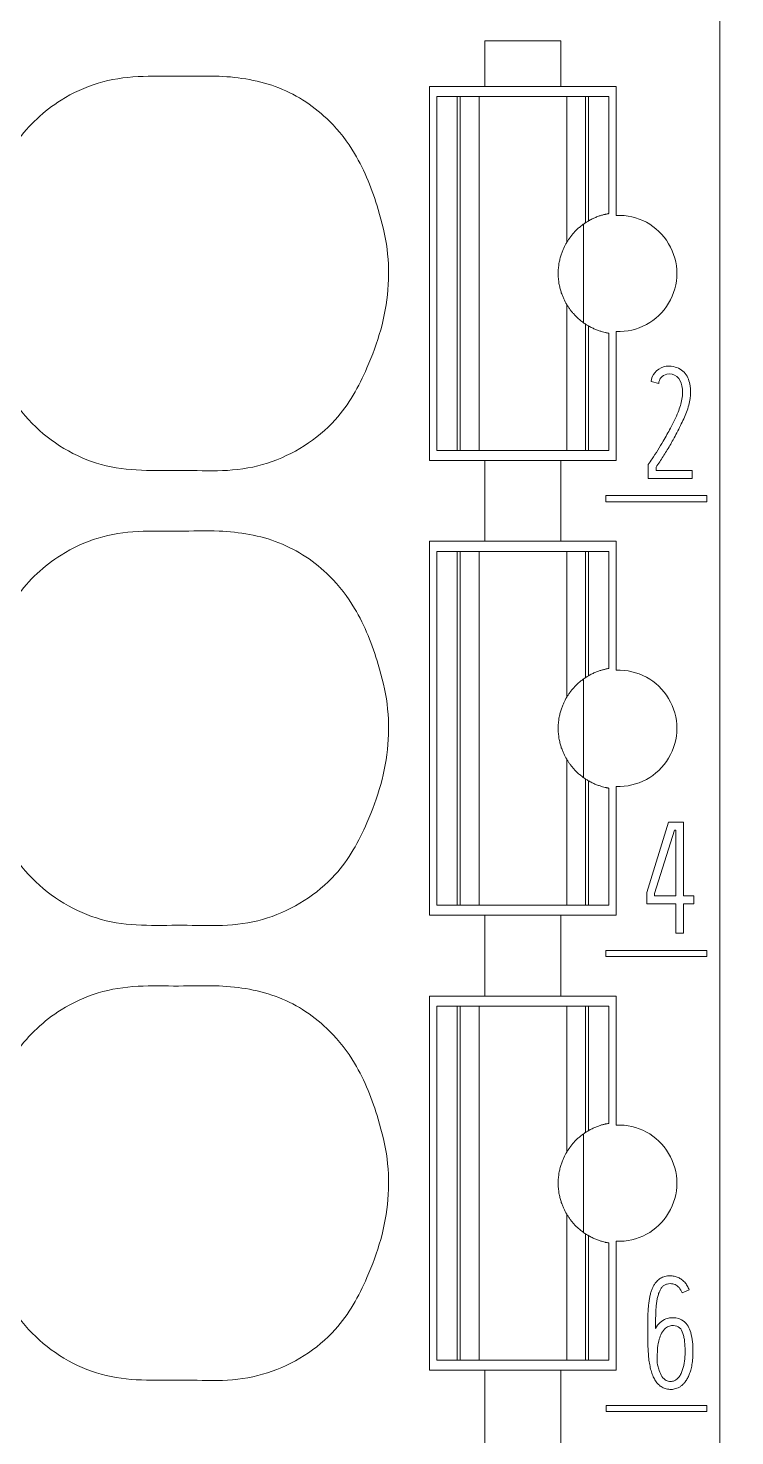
# Model space of a CAD drawing. Header units: millimetres. Extents: x 42356 to 50646, y 31507 to 39566.
# Drawn here: x 47706.18 to 47713.18, y 38403.65 to 38417.58 of the extents above; entities that cross this region are included whole.
import ezdxf

# ---------------------------------------------------------------- set-up
doc = ezdxf.new("R2010")
doc.units = ezdxf.units.MM
doc.set_wipeout_variables(frame=1)
doc.layers.add('000-PI-Oprema', color=30, linetype='Continuous', lineweight=5)
doc.layers.add('004-PI-DIN Šina', color=3, linetype='Continuous')

# ---------------------------------------------------------------- blocks, each defined once
blk = doc.blocks.new('*U116')
at = {"layer": '004-PI-DIN Šina'}
blk.add_lwpolyline([(650, -17.5), (650, 17.5), (0, 17.5), (0, -17.5)], close=True, dxfattribs=at)
blk = doc.blocks.new('PLC_CARD')
at = {"layer": '000-PI-Oprema'}
for p, q in [((0, -16.376), (0, -58.724)), ((15, -16.376), (15, -58.724)), ((12.675, -17.624), (12.675, -17.174)), ((12.675, -17.174), (13.425, -17.174)), ((13.425, -17.174), (13.425, -17.624)), ((12.125, -21.324), (12.125, -17.624)), ((12.125, -17.624), (12.675, -17.624)), ((12.675, -17.624), (13.425, -17.624)), ((13.425, -17.624), (13.975, -17.624)), ((13.975, -17.624), (13.975, -18.899)), ((12.2, -17.724), (12.4, -17.724)), ((12.2, -17.724), (12.2, -21.224)), ((12.4, -17.724), (12.428, -17.724)), ((12.4, -17.724), (12.4, -21.224)), ((12.428, -17.724), (12.616, -17.724)), ((12.428, -17.724), (12.428, -21.224)), ((12.616, -17.724), (12.616, -21.224)), ((13.484, -17.724), (13.672, -17.724)), ((13.484, -17.724), (13.484, -19.167)), ((13.672, -17.724), (13.7, -17.724)), ((13.672, -17.724), (13.672, -18.971)), ((13.9, -17.724), (13.7, -17.724)), ((13.7, -17.724), (13.7, -18.954)), ((13.9, -17.724), (13.9, -18.882)), ((13.9, -18.882), (13.9, -17.724)), ((13.901, -18.882), (13.901, -17.724)), ((13.651, -18.986), (13.651, -19.962)), ((13.484, -19.78), (13.484, -21.224)), ((13.672, -19.976), (13.672, -21.224)), ((13.7, -19.993), (13.7, -21.224)), ((13.975, -20.048), (13.975, -21.324)), ((13.9, -20.065), (13.9, -21.224)), ((13.9, -21.224), (13.9, -20.065)), ((13.901, -21.224), (13.901, -20.065)), ((14.395, -20.562), (14.319, -20.544)), ((15.1, -20.504), (15, -20.504)), ((15.1, -20.768), (15, -20.768)), ((12.2, -21.224), (12.4, -21.224)), ((12.4, -21.224), (12.428, -21.224)), ((12.428, -21.224), (12.616, -21.224)), ((13.484, -21.224), (13.672, -21.224)), ((13.672, -21.224), (13.7, -21.224)), ((13.9, -21.224), (13.7, -21.224)), ((12.675, -21.324), (12.125, -21.324)), ((12.675, -22.124), (12.675, -21.324)), ((13.425, -21.324), (12.675, -21.324)), ((13.975, -21.324), (13.425, -21.324)), ((13.425, -21.324), (13.425, -22.124)), ((14.291, -21.502), (14.291, -21.365)), ((14.369, -21.389), (14.369, -21.424)), ((14.369, -21.424), (14.728, -21.424)), ((14.728, -21.424), (14.728, -21.502)), ((14.728, -21.502), (14.291, -21.502)), ((14.871, -21.671), (13.872, -21.671)), ((13.872, -21.671), (13.872, -21.732)), ((14.871, -21.732), (14.871, -21.671)), ((13.872, -21.732), (14.871, -21.732)), ((12.125, -25.824), (12.125, -22.124)), ((12.125, -22.124), (12.675, -22.124)), ((12.675, -22.124), (13.425, -22.124)), ((13.425, -22.124), (13.975, -22.124)), ((13.975, -22.124), (13.975, -23.399)), ((12.2, -22.224), (12.4, -22.224)), ((12.2, -22.224), (12.2, -25.724)), ((12.4, -22.224), (12.428, -22.224)), ((12.4, -22.224), (12.4, -25.724)), ((12.428, -22.224), (12.616, -22.224)), ((12.428, -22.224), (12.428, -25.724)), ((12.616, -22.224), (12.616, -25.724)), ((13.484, -22.224), (13.672, -22.224)), ((13.484, -22.224), (13.484, -23.667)), ((13.672, -22.224), (13.7, -22.224)), ((13.672, -22.224), (13.672, -23.471)), ((13.9, -22.224), (13.7, -22.224)), ((13.7, -22.224), (13.7, -23.454)), ((13.9, -23.382), (13.9, -22.224)), ((13.9, -22.224), (13.9, -23.382)), ((13.901, -23.382), (13.901, -22.224)), ((13.651, -23.486), (13.651, -24.462)), ((15, -23.456), (15.1, -23.456)), ((15.1, -24.048), (15, -24.048)), ((15.1, -24.848), (15.1, -24.048)), ((13.484, -24.28), (13.484, -25.724)), ((13.672, -24.476), (13.672, -25.724)), ((13.7, -24.493), (13.7, -25.724)), ((13.9, -25.724), (13.9, -24.565)), ((13.9, -24.565), (13.9, -25.724)), ((13.901, -25.724), (13.901, -24.565)), ((13.975, -24.548), (13.975, -25.824)), ((14.492, -24.902), (14.278, -25.598)), ((14.642, -24.902), (14.492, -24.902)), ((14.642, -25.632), (14.642, -24.902)), ((15.1, -24.848), (15, -24.848)), ((15.1, -26.168), (15.1, -24.848)), ((14.355, -25.609), (14.55, -24.98)), ((14.55, -24.98), (14.564, -24.98)), ((14.564, -24.98), (14.564, -25.632)), ((14.278, -25.598), (14.278, -25.71)), ((14.355, -25.632), (14.355, -25.609)), ((12.2, -25.724), (12.4, -25.724)), ((12.4, -25.724), (12.428, -25.724)), ((12.428, -25.724), (12.616, -25.724)), ((13.484, -25.724), (13.672, -25.724)), ((13.672, -25.724), (13.7, -25.724)), ((13.9, -25.724), (13.7, -25.724)), ((14.278, -25.71), (14.564, -25.71)), ((14.564, -25.632), (14.355, -25.632)), ((14.564, -25.71), (14.564, -26.002)), ((14.742, -25.632), (14.642, -25.632)), ((14.642, -26.002), (14.642, -25.71)), ((14.642, -25.71), (14.742, -25.71)), ((14.742, -25.71), (14.742, -25.632)), ((12.675, -25.824), (12.125, -25.824)), ((12.675, -26.624), (12.675, -25.824)), ((13.425, -25.824), (12.675, -25.824)), ((13.975, -25.824), (13.425, -25.824)), ((13.425, -25.824), (13.425, -26.624)), ((14.564, -26.002), (14.642, -26.002)), ((13.873, -26.172), (13.873, -26.233)), ((14.871, -26.172), (13.873, -26.172)), ((14.871, -26.233), (14.871, -26.172)), ((15.1, -26.168), (15, -26.168)), ((15.1, -27.408), (15.1, -26.168)), ((13.873, -26.233), (14.871, -26.233)), ((12.125, -30.324), (12.125, -26.624)), ((12.125, -26.624), (12.675, -26.624)), ((12.2, -26.724), (12.4, -26.724)), ((12.2, -26.724), (12.2, -30.224)), ((12.4, -26.724), (12.428, -26.724)), ((12.4, -26.724), (12.4, -30.224)), ((12.428, -26.724), (12.616, -26.724)), ((12.428, -26.724), (12.428, -30.224)), ((12.616, -26.724), (12.616, -30.224)), ((12.675, -26.624), (13.425, -26.624)), ((13.425, -26.624), (13.975, -26.624)), ((13.484, -26.724), (13.672, -26.724)), ((13.484, -26.724), (13.484, -28.167)), ((13.672, -26.724), (13.672, -27.971)), ((13.672, -26.724), (13.7, -26.724)), ((13.9, -26.724), (13.7, -26.724)), ((13.7, -26.724), (13.7, -27.954)), ((13.9, -27.882), (13.9, -26.724)), ((13.9, -26.724), (13.9, -27.882)), ((13.901, -27.882), (13.901, -26.724)), ((13.975, -26.624), (13.975, -27.899)), ((15.127, -27.012), (15.1, -27.012)), ((15.1, -27.408), (15, -27.408)), ((13.651, -27.986), (13.651, -28.962)), ((15.1, -28.048), (15, -28.048)), ((15.1, -28.088), (15, -28.088)), ((15.1, -28.088), (15.1, -28.048)), ((15.1, -30.888), (15.1, -28.088)), ((15.127, -28.155), (15.1, -28.155)), ((15.127, -28.516), (15.1, -28.516)), ((15.127, -28.516), (15.127, -28.599)), ((15.127, -28.599), (15.1, -28.599)), ((13.484, -28.78), (13.484, -30.224)), ((13.672, -28.976), (13.672, -30.224)), ((13.7, -28.993), (13.7, -30.224)), ((13.9, -30.224), (13.9, -29.065)), ((13.9, -29.065), (13.9, -30.224)), ((13.901, -30.224), (13.901, -29.065)), ((13.975, -29.048), (13.975, -30.324)), ((15.127, -29.506), (15.1, -29.506)), ((14.626, -29.558), (14.697, -29.529)), ((15.127, -29.564), (15.1, -29.564)), ((15.127, -29.581), (15.1, -29.581)), ((15.127, -29.564), (15.127, -29.581)), ((15.127, -29.747), (15.1, -29.747)), ((15.127, -29.747), (15.127, -30.274)), ((12.675, -30.324), (12.125, -30.324)), ((12.2, -30.224), (12.4, -30.224)), ((12.4, -30.224), (12.428, -30.224)), ((12.428, -30.224), (12.616, -30.224)), ((12.675, -31.124), (12.675, -30.324)), ((13.425, -30.324), (12.675, -30.324)), ((13.975, -30.324), (13.425, -30.324)), ((13.425, -30.324), (13.425, -31.124)), ((13.484, -30.224), (13.672, -30.224)), ((13.672, -30.224), (13.7, -30.224)), ((13.9, -30.224), (13.7, -30.224)), ((15.127, -30.274), (15.1, -30.274)), ((15.127, -30.274), (15.127, -30.413)), ((15.127, -30.413), (15.1, -30.413)), ((15.127, -30.413), (15.127, -30.935)), ((13.874, -30.672), (13.874, -30.733)), ((14.872, -30.672), (13.874, -30.672)), ((13.874, -30.733), (14.872, -30.733)), ((14.872, -30.733), (14.872, -30.672)), ((15.1, -30.888), (15, -30.888)), ((15.027, -30.888), (15.027, -30.935)), ((15.127, -30.935), (15.027, -30.935))]:
    blk.add_line(p, q, dxfattribs=at)
for centre, radius, start, end in [((14, -19.474), 0.575, 267.5081, 92.4919), ((14, -19.474), 0.6, 120, 123.1356), ((14, -19.474), 0.6, 236.8644, 240), ((14, -23.974), 0.6, 120, 123.1356), ((14, -23.974), 0.575, 267.5081, 92.4919), ((14, -23.974), 0.6, 236.8644, 240), ((14, -28.474), 0.6, 120, 123.1356), ((14, -28.474), 0.575, 267.5081, 92.4919), ((14, -28.474), 0.6, 236.8644, 240)]:
    blk.add_arc(centre, radius, start, end, dxfattribs=at)
for points, knots in [([(7.976, -20.679), (8.045, -20.794), (8.215, -21.005), (8.542, -21.245), (8.92, -21.397), (9.324, -21.43), (9.725, -21.417), (10.127, -21.437), (10.527, -21.368), (10.893, -21.193), (11.262, -20.891), (11.491, -20.473), (11.654, -20.034), (11.727, -19.636), (11.721, -19.231), (11.608, -18.774), (11.439, -18.334), (11.107, -17.902), (10.65, -17.598), (10.109, -17.509), (9.642, -17.529), (9.24, -17.514), (8.839, -17.573), (8.5, -17.731), (8.233, -17.936), (8.011, -18.189), (7.852, -18.486), (7.76, -18.812), (7.744, -19.147), (7.754, -19.515), (7.744, -19.85), (7.77, -20.185), (7.848, -20.444), (7.941, -20.622), (7.976, -20.679)], [0, 0, 0, 0, 0.03125, 0.0625, 0.09375, 0.125, 0.15625, 0.1875, 0.21875, 0.25, 0.28125, 0.328125, 0.359375, 0.390625, 0.421875, 0.453125, 0.5, 0.53125, 0.578125, 0.625, 0.65625, 0.6875, 0.71875, 0.75, 0.773438, 0.796875, 0.828125, 0.851562, 0.875, 0.90625, 0.9375, 0.953125, 0.984375, 1, 1, 1, 1]), ([(12.616, -17.724), (12.625, -17.724), (12.644, -17.724), (12.672, -17.724), (12.701, -17.724), (12.721, -17.724), (12.758, -17.724), (12.829, -17.724), (12.904, -17.724), (12.997, -17.724), (13.096, -17.724), (13.194, -17.724), (13.273, -17.724), (13.342, -17.724), (13.38, -17.724), (13.4, -17.724), (13.439, -17.724), (13.466, -17.724), (13.484, -17.724)], [0, 0, 0, 0, 0.06207, 0.11975, 0.187035, 0.2395, 0.284229, 0.328958, 0.391725, 0.453791, 0.535986, 0.613149, 0.671042, 0.715771, 0.7605, 0.819646, 0.88025, 1, 1, 1, 1]), ([(13.9, -18.882), (13.9, -18.882), (13.899, -18.882), (13.893, -18.883), (13.889, -18.884), (13.881, -18.886), (13.878, -18.886), (13.871, -18.888), (13.864, -18.889), (13.856, -18.891), (13.847, -18.893), (13.842, -18.895), (13.828, -18.899), (13.817, -18.902), (13.795, -18.909), (13.784, -18.914), (13.76, -18.924), (13.748, -18.929), (13.724, -18.941), (13.712, -18.947), (13.7, -18.954)], [0, 0, 0, 0, 0.125, 0.125, 0.25, 0.25, 0.3125, 0.3125, 0.375, 0.4375, 0.4375, 0.5, 0.5, 0.625, 0.625, 0.75, 0.75, 0.875, 0.875, 1, 1, 1, 1]), ([(13.672, -18.971), (13.661, -18.978), (13.65, -18.986), (13.63, -19.001), (13.62, -19.01), (13.6, -19.026), (13.591, -19.034), (13.574, -19.051), (13.565, -19.06), (13.541, -19.086), (13.527, -19.104), (13.509, -19.129), (13.503, -19.138), (13.495, -19.149), (13.493, -19.153), (13.488, -19.16), (13.486, -19.164), (13.484, -19.167)], [0, 0, 0, 0, 0.125, 0.125, 0.25, 0.25, 0.375, 0.375, 0.5, 0.5, 0.75, 0.75, 0.875, 0.875, 0.9375, 0.9375, 1, 1, 1, 1]), ([(13.484, -19.167), (13.474, -19.184), (13.464, -19.203), (13.45, -19.233), (13.446, -19.243), (13.437, -19.266), (13.433, -19.278), (13.425, -19.303), (13.421, -19.317), (13.416, -19.338), (13.414, -19.345), (13.411, -19.359), (13.409, -19.367), (13.406, -19.39), (13.404, -19.406), (13.401, -19.431), (13.401, -19.439), (13.4, -19.456), (13.4, -19.473), (13.4, -19.491), (13.401, -19.508), (13.401, -19.516), (13.404, -19.541), (13.406, -19.557), (13.409, -19.58), (13.411, -19.588), (13.414, -19.602), (13.416, -19.609), (13.421, -19.63), (13.424, -19.644), (13.432, -19.669), (13.437, -19.681), (13.446, -19.703), (13.45, -19.714), (13.464, -19.745), (13.474, -19.763), (13.484, -19.78)], [0, 0, 0, 0, 0.125, 0.125, 0.1875, 0.1875, 0.25, 0.25, 0.3125, 0.3125, 0.34375, 0.34375, 0.375, 0.375, 0.4375, 0.4375, 0.46875, 0.46875, 0.5, 0.53125, 0.53125, 0.5625, 0.5625, 0.625, 0.625, 0.65625, 0.65625, 0.6875, 0.6875, 0.75, 0.75, 0.8125, 0.8125, 0.875, 0.875, 1, 1, 1, 1]), ([(13.484, -19.78), (13.486, -19.783), (13.488, -19.787), (13.493, -19.794), (13.495, -19.798), (13.503, -19.81), (13.509, -19.818), (13.521, -19.835), (13.528, -19.844), (13.542, -19.861), (13.557, -19.878), (13.573, -19.896), (13.591, -19.913), (13.6, -19.921), (13.62, -19.938), (13.63, -19.946), (13.645, -19.957), (13.65, -19.961), (13.661, -19.969), (13.667, -19.972), (13.672, -19.976)], [0, 0, 0, 0, 0.0625, 0.0625, 0.125, 0.125, 0.25, 0.25, 0.375, 0.375, 0.5, 0.625, 0.625, 0.75, 0.75, 0.875, 0.875, 0.9375, 0.9375, 1, 1, 1, 1]), ([(13.7, -19.993), (13.712, -20), (13.724, -20.006), (13.742, -20.015), (13.748, -20.018), (13.76, -20.024), (13.766, -20.026), (13.784, -20.033), (13.795, -20.038), (13.812, -20.043), (13.817, -20.045), (13.828, -20.048), (13.833, -20.05), (13.847, -20.054), (13.856, -20.056), (13.868, -20.059), (13.871, -20.06), (13.878, -20.061), (13.881, -20.062), (13.889, -20.063), (13.893, -20.064), (13.899, -20.065), (13.9, -20.065), (13.9, -20.065)], [0, 0, 0, 0, 0.125, 0.125, 0.1875, 0.1875, 0.25, 0.25, 0.375, 0.375, 0.4375, 0.4375, 0.5, 0.5, 0.625, 0.625, 0.6875, 0.6875, 0.75, 0.75, 0.875, 0.875, 1, 1, 1, 1]), ([(14.291, -21.365), (14.304, -21.346), (14.336, -21.299), (14.387, -21.222), (14.448, -21.12), (14.518, -20.996), (14.586, -20.86), (14.631, -20.719), (14.636, -20.595), (14.588, -20.482), (14.484, -20.457), (14.412, -20.501), (14.397, -20.54), (14.395, -20.562)], [0, 0, 0, 0, 0.05807, 0.142634, 0.23079, 0.353245, 0.49959, 0.610982, 0.719336, 0.80771, 0.892977, 0.951087, 1, 1, 1, 1]), ([(14.319, -20.544), (14.324, -20.509), (14.349, -20.448), (14.44, -20.389), (14.556, -20.387), (14.671, -20.453), (14.713, -20.583), (14.71, -20.715), (14.675, -20.849), (14.61, -20.983), (14.543, -21.112), (14.474, -21.231), (14.417, -21.321), (14.381, -21.372), (14.369, -21.389)], [0, 0, 0, 0, 0.065877, 0.137994, 0.206813, 0.299001, 0.388258, 0.474278, 0.570456, 0.672063, 0.780243, 0.870811, 0.955957, 1, 1, 1, 1]), ([(15.1, -20.768), (15.1, -20.887), (15.1, -21.165), (15.1, -21.56), (15.1, -21.937), (15.1, -22.226), (15.1, -22.397), (15.1, -22.344), (15.1, -21.949), (15.1, -21.467), (15.1, -20.898), (15.1, -20.56), (15.1, -20.504), (15.1, -20.504)], [0, 0, 0, 0, 0.084853, 0.194043, 0.264481, 0.338003, 0.380852, 0.417934, 0.497429, 0.657125, 0.779194, 0.912825, 1, 1, 1, 1]), ([(15.1, -23.456), (15.1, -23.456), (15.1, -23.391), (15.1, -22.996), (15.1, -22.311), (15.1, -21.549), (15.1, -21.015), (15.1, -20.768)], [0, 0, 0, 0, 0.115769, 0.313891, 0.502507, 0.7699, 1, 1, 1, 1]), ([(12.616, -21.224), (12.625, -21.224), (12.644, -21.224), (12.672, -21.224), (12.701, -21.224), (12.721, -21.224), (12.758, -21.224), (12.829, -21.224), (12.904, -21.224), (12.997, -21.224), (13.096, -21.224), (13.194, -21.224), (13.273, -21.224), (13.342, -21.224), (13.38, -21.224), (13.4, -21.224), (13.439, -21.224), (13.466, -21.224), (13.484, -21.224)], [0, 0, 0, 0, 0.06207, 0.11975, 0.187035, 0.2395, 0.284229, 0.328958, 0.391725, 0.453791, 0.535986, 0.613149, 0.671042, 0.715771, 0.7605, 0.819646, 0.88025, 1, 1, 1, 1]), ([(7.976, -25.179), (8.045, -25.294), (8.215, -25.505), (8.542, -25.745), (8.92, -25.897), (9.324, -25.93), (9.725, -25.917), (10.127, -25.937), (10.527, -25.868), (10.893, -25.693), (11.262, -25.391), (11.491, -24.973), (11.654, -24.534), (11.727, -24.136), (11.721, -23.731), (11.608, -23.274), (11.439, -22.834), (11.107, -22.402), (10.65, -22.098), (10.109, -22.009), (9.642, -22.029), (9.24, -22.014), (8.839, -22.073), (8.5, -22.231), (8.233, -22.436), (8.011, -22.689), (7.852, -22.986), (7.76, -23.312), (7.744, -23.647), (7.754, -24.015), (7.744, -24.35), (7.77, -24.685), (7.848, -24.944), (7.941, -25.122), (7.976, -25.179)], [0, 0, 0, 0, 0.03125, 0.0625, 0.09375, 0.125, 0.15625, 0.1875, 0.21875, 0.25, 0.28125, 0.328125, 0.359375, 0.390625, 0.421875, 0.453125, 0.5, 0.53125, 0.578125, 0.625, 0.65625, 0.6875, 0.71875, 0.75, 0.773438, 0.796875, 0.828125, 0.851562, 0.875, 0.90625, 0.9375, 0.953125, 0.984375, 1, 1, 1, 1]), ([(12.616, -22.224), (12.625, -22.224), (12.644, -22.224), (12.672, -22.224), (12.701, -22.224), (12.721, -22.224), (12.758, -22.224), (12.829, -22.224), (12.904, -22.224), (12.997, -22.224), (13.096, -22.224), (13.194, -22.224), (13.273, -22.224), (13.342, -22.224), (13.38, -22.224), (13.4, -22.224), (13.439, -22.224), (13.466, -22.224), (13.484, -22.224)], [0, 0, 0, 0, 0.06207, 0.11975, 0.187035, 0.2395, 0.284229, 0.328958, 0.391725, 0.453791, 0.535986, 0.613149, 0.671042, 0.715771, 0.7605, 0.819646, 0.88025, 1, 1, 1, 1]), ([(13.9, -23.382), (13.9, -23.382), (13.899, -23.382), (13.893, -23.383), (13.889, -23.384), (13.881, -23.386), (13.878, -23.386), (13.871, -23.388), (13.864, -23.389), (13.856, -23.391), (13.847, -23.393), (13.842, -23.395), (13.828, -23.399), (13.817, -23.402), (13.795, -23.409), (13.784, -23.414), (13.76, -23.424), (13.748, -23.429), (13.724, -23.441), (13.712, -23.447), (13.7, -23.454)], [0, 0, 0, 0, 0.125, 0.125, 0.25, 0.25, 0.3125, 0.3125, 0.375, 0.4375, 0.4375, 0.5, 0.5, 0.625, 0.625, 0.75, 0.75, 0.875, 0.875, 1, 1, 1, 1]), ([(13.672, -23.471), (13.661, -23.478), (13.65, -23.486), (13.63, -23.501), (13.62, -23.51), (13.6, -23.526), (13.591, -23.534), (13.574, -23.551), (13.565, -23.56), (13.541, -23.586), (13.527, -23.604), (13.509, -23.629), (13.503, -23.638), (13.495, -23.649), (13.493, -23.653), (13.488, -23.66), (13.486, -23.664), (13.484, -23.667)], [0, 0, 0, 0, 0.125, 0.125, 0.25, 0.25, 0.375, 0.375, 0.5, 0.5, 0.75, 0.75, 0.875, 0.875, 0.9375, 0.9375, 1, 1, 1, 1]), ([(13.484, -23.667), (13.474, -23.684), (13.464, -23.703), (13.45, -23.733), (13.446, -23.743), (13.437, -23.766), (13.433, -23.778), (13.425, -23.803), (13.421, -23.817), (13.416, -23.838), (13.414, -23.845), (13.411, -23.859), (13.409, -23.867), (13.406, -23.89), (13.404, -23.906), (13.401, -23.931), (13.401, -23.939), (13.4, -23.956), (13.4, -23.973), (13.4, -23.991), (13.401, -24.008), (13.401, -24.016), (13.404, -24.041), (13.406, -24.057), (13.409, -24.08), (13.411, -24.088), (13.414, -24.102), (13.416, -24.109), (13.421, -24.13), (13.424, -24.144), (13.432, -24.169), (13.437, -24.181), (13.446, -24.203), (13.45, -24.214), (13.464, -24.245), (13.474, -24.263), (13.484, -24.28)], [0, 0, 0, 0, 0.125, 0.125, 0.1875, 0.1875, 0.25, 0.25, 0.3125, 0.3125, 0.34375, 0.34375, 0.375, 0.375, 0.4375, 0.4375, 0.46875, 0.46875, 0.5, 0.53125, 0.53125, 0.5625, 0.5625, 0.625, 0.625, 0.65625, 0.65625, 0.6875, 0.6875, 0.75, 0.75, 0.8125, 0.8125, 0.875, 0.875, 1, 1, 1, 1]), ([(13.484, -24.28), (13.486, -24.283), (13.488, -24.287), (13.493, -24.294), (13.495, -24.298), (13.503, -24.31), (13.509, -24.318), (13.521, -24.335), (13.528, -24.344), (13.542, -24.361), (13.557, -24.378), (13.573, -24.396), (13.591, -24.413), (13.6, -24.421), (13.62, -24.438), (13.63, -24.446), (13.645, -24.457), (13.65, -24.461), (13.661, -24.469), (13.667, -24.472), (13.672, -24.476)], [0, 0, 0, 0, 0.0625, 0.0625, 0.125, 0.125, 0.25, 0.25, 0.375, 0.375, 0.5, 0.625, 0.625, 0.75, 0.75, 0.875, 0.875, 0.9375, 0.9375, 1, 1, 1, 1]), ([(13.7, -24.493), (13.712, -24.5), (13.724, -24.506), (13.742, -24.515), (13.748, -24.518), (13.76, -24.524), (13.766, -24.526), (13.784, -24.533), (13.795, -24.538), (13.812, -24.543), (13.817, -24.545), (13.828, -24.548), (13.833, -24.55), (13.847, -24.554), (13.856, -24.556), (13.868, -24.559), (13.871, -24.56), (13.878, -24.561), (13.881, -24.562), (13.889, -24.563), (13.893, -24.564), (13.899, -24.565), (13.9, -24.565), (13.9, -24.565)], [0, 0, 0, 0, 0.125, 0.125, 0.1875, 0.1875, 0.25, 0.25, 0.375, 0.375, 0.4375, 0.4375, 0.5, 0.5, 0.625, 0.625, 0.6875, 0.6875, 0.75, 0.75, 0.875, 0.875, 1, 1, 1, 1]), ([(12.616, -25.724), (12.625, -25.724), (12.644, -25.724), (12.672, -25.724), (12.701, -25.724), (12.721, -25.724), (12.758, -25.724), (12.829, -25.724), (12.904, -25.724), (12.997, -25.724), (13.096, -25.724), (13.194, -25.724), (13.273, -25.724), (13.342, -25.724), (13.38, -25.724), (13.4, -25.724), (13.439, -25.724), (13.466, -25.724), (13.484, -25.724)], [0, 0, 0, 0, 0.06207, 0.11975, 0.187035, 0.2395, 0.284229, 0.328958, 0.391725, 0.453791, 0.535986, 0.613149, 0.671042, 0.715771, 0.7605, 0.819646, 0.88025, 1, 1, 1, 1]), ([(7.976, -29.679), (8.045, -29.794), (8.215, -30.005), (8.542, -30.245), (8.92, -30.397), (9.324, -30.43), (9.725, -30.417), (10.127, -30.437), (10.527, -30.368), (10.893, -30.193), (11.262, -29.891), (11.491, -29.473), (11.654, -29.034), (11.727, -28.636), (11.721, -28.231), (11.608, -27.774), (11.439, -27.334), (11.107, -26.902), (10.65, -26.598), (10.109, -26.509), (9.642, -26.529), (9.24, -26.514), (8.839, -26.573), (8.5, -26.731), (8.233, -26.936), (8.011, -27.189), (7.852, -27.486), (7.76, -27.812), (7.744, -28.147), (7.754, -28.515), (7.744, -28.85), (7.77, -29.185), (7.848, -29.444), (7.941, -29.622), (7.976, -29.679)], [0, 0, 0, 0, 0.03125, 0.0625, 0.09375, 0.125, 0.15625, 0.1875, 0.21875, 0.25, 0.28125, 0.328125, 0.359375, 0.390625, 0.421875, 0.453125, 0.5, 0.53125, 0.578125, 0.625, 0.65625, 0.6875, 0.71875, 0.75, 0.773438, 0.796875, 0.828125, 0.851562, 0.875, 0.90625, 0.9375, 0.953125, 0.984375, 1, 1, 1, 1]), ([(12.616, -26.724), (12.625, -26.724), (12.644, -26.724), (12.672, -26.724), (12.701, -26.724), (12.721, -26.724), (12.758, -26.724), (12.829, -26.724), (12.904, -26.724), (12.997, -26.724), (13.096, -26.724), (13.194, -26.724), (13.273, -26.724), (13.342, -26.724), (13.38, -26.724), (13.4, -26.724), (13.439, -26.724), (13.466, -26.724), (13.484, -26.724)], [0, 0, 0, 0, 0.06207, 0.11975, 0.187035, 0.2395, 0.284229, 0.328958, 0.391725, 0.453791, 0.535986, 0.613149, 0.671042, 0.715771, 0.7605, 0.819646, 0.88025, 1, 1, 1, 1]), ([(15.127, -27.012), (15.127, -27.012), (15.127, -27.018), (15.127, -27.052), (15.127, -27.131), (15.127, -27.277), (15.127, -27.47), (15.127, -27.667), (15.127, -27.834), (15.127, -28.003), (15.127, -28.104), (15.127, -28.155)], [0, 0, 0, 0, 0.118058, 0.254412, 0.381016, 0.504486, 0.642104, 0.723445, 0.832754, 0.916377, 1, 1, 1, 1]), ([(15.027, -27.407), (15.027, -27.439), (15.027, -27.518), (15.027, -27.667), (15.027, -27.834), (15.027, -27.967), (15.027, -28.033), (15.027, -28.048)], [0, 0, 0, 0, 0.159343, 0.388049, 0.695388, 0.930508, 1, 1, 1, 1]), ([(13.672, -27.971), (13.661, -27.978), (13.65, -27.986), (13.63, -28.001), (13.62, -28.01), (13.6, -28.026), (13.591, -28.034), (13.574, -28.051), (13.565, -28.06), (13.541, -28.086), (13.527, -28.104), (13.509, -28.129), (13.503, -28.138), (13.495, -28.149), (13.493, -28.153), (13.488, -28.16), (13.486, -28.164), (13.484, -28.167)], [0, 0, 0, 0, 0.125, 0.125, 0.25, 0.25, 0.375, 0.375, 0.5, 0.5, 0.75, 0.75, 0.875, 0.875, 0.9375, 0.9375, 1, 1, 1, 1]), ([(13.9, -27.882), (13.9, -27.882), (13.899, -27.882), (13.893, -27.883), (13.889, -27.884), (13.881, -27.886), (13.878, -27.886), (13.871, -27.888), (13.864, -27.889), (13.856, -27.891), (13.847, -27.893), (13.842, -27.895), (13.828, -27.899), (13.817, -27.902), (13.795, -27.909), (13.784, -27.914), (13.76, -27.924), (13.748, -27.929), (13.724, -27.941), (13.712, -27.947), (13.7, -27.954)], [0, 0, 0, 0, 0.125, 0.125, 0.25, 0.25, 0.3125, 0.3125, 0.375, 0.4375, 0.4375, 0.5, 0.5, 0.625, 0.625, 0.75, 0.75, 0.875, 0.875, 1, 1, 1, 1]), ([(13.484, -28.167), (13.474, -28.184), (13.464, -28.203), (13.45, -28.233), (13.446, -28.243), (13.437, -28.266), (13.433, -28.278), (13.425, -28.303), (13.421, -28.317), (13.416, -28.338), (13.414, -28.345), (13.411, -28.359), (13.409, -28.367), (13.406, -28.39), (13.404, -28.406), (13.401, -28.431), (13.401, -28.439), (13.4, -28.456), (13.4, -28.473), (13.4, -28.491), (13.401, -28.508), (13.401, -28.516), (13.404, -28.541), (13.406, -28.557), (13.409, -28.58), (13.411, -28.588), (13.414, -28.602), (13.416, -28.609), (13.421, -28.63), (13.424, -28.644), (13.432, -28.669), (13.437, -28.681), (13.446, -28.703), (13.45, -28.714), (13.464, -28.745), (13.474, -28.763), (13.484, -28.78)], [0, 0, 0, 0, 0.125, 0.125, 0.1875, 0.1875, 0.25, 0.25, 0.3125, 0.3125, 0.34375, 0.34375, 0.375, 0.375, 0.4375, 0.4375, 0.46875, 0.46875, 0.5, 0.53125, 0.53125, 0.5625, 0.5625, 0.625, 0.625, 0.65625, 0.65625, 0.6875, 0.6875, 0.75, 0.75, 0.8125, 0.8125, 0.875, 0.875, 1, 1, 1, 1]), ([(15.127, -28.599), (15.127, -28.599), (15.127, -28.599), (15.127, -28.6), (15.127, -28.607), (15.127, -28.618), (15.127, -28.633), (15.127, -28.656), (15.127, -28.679), (15.127, -28.701), (15.127, -28.72), (15.127, -28.741), (15.127, -28.764), (15.127, -28.792), (15.127, -28.823), (15.127, -28.857), (15.127, -28.895), (15.127, -28.935), (15.127, -28.98), (15.127, -29.03), (15.127, -29.124), (15.127, -29.259), (15.127, -29.411), (15.127, -29.482), (15.127, -29.506)], [0, 0, 0, 0, 0.000873, 0.04209, 0.083339, 0.124888, 0.166293, 0.207401, 0.248867, 0.268905, 0.290343, 0.313254, 0.337495, 0.363076, 0.390237, 0.419126, 0.449881, 0.482667, 0.517815, 0.555798, 0.596889, 0.73562, 0.863123, 1, 1, 1, 1]), ([(13.484, -28.78), (13.486, -28.783), (13.488, -28.787), (13.493, -28.794), (13.495, -28.798), (13.503, -28.81), (13.509, -28.818), (13.521, -28.835), (13.528, -28.844), (13.542, -28.861), (13.557, -28.878), (13.573, -28.896), (13.591, -28.913), (13.6, -28.921), (13.62, -28.938), (13.63, -28.946), (13.645, -28.957), (13.65, -28.961), (13.661, -28.969), (13.667, -28.972), (13.672, -28.976)], [0, 0, 0, 0, 0.0625, 0.0625, 0.125, 0.125, 0.25, 0.25, 0.375, 0.375, 0.5, 0.625, 0.625, 0.75, 0.75, 0.875, 0.875, 0.9375, 0.9375, 1, 1, 1, 1]), ([(13.7, -28.993), (13.712, -29), (13.724, -29.006), (13.742, -29.015), (13.748, -29.018), (13.76, -29.024), (13.766, -29.026), (13.784, -29.033), (13.795, -29.038), (13.812, -29.043), (13.817, -29.045), (13.828, -29.048), (13.833, -29.05), (13.847, -29.054), (13.856, -29.056), (13.868, -29.059), (13.871, -29.06), (13.878, -29.061), (13.881, -29.062), (13.889, -29.063), (13.893, -29.064), (13.899, -29.065), (13.9, -29.065), (13.9, -29.065)], [0, 0, 0, 0, 0.125, 0.125, 0.1875, 0.1875, 0.25, 0.25, 0.375, 0.375, 0.4375, 0.4375, 0.5, 0.5, 0.625, 0.625, 0.6875, 0.6875, 0.75, 0.75, 0.875, 0.875, 1, 1, 1, 1]), ([(14.697, -29.529), (14.692, -29.515), (14.679, -29.488), (14.654, -29.454), (14.623, -29.426), (14.588, -29.405), (14.549, -29.393), (14.505, -29.388), (14.458, -29.394), (14.411, -29.413), (14.379, -29.441), (14.356, -29.47), (14.34, -29.498), (14.326, -29.529), (14.315, -29.564), (14.306, -29.603), (14.299, -29.644), (14.294, -29.688), (14.29, -29.736), (14.288, -29.786), (14.287, -29.839), (14.286, -29.895), (14.286, -29.956), (14.286, -30.022), (14.289, -30.092), (14.292, -30.159), (14.298, -30.224), (14.308, -30.284), (14.322, -30.339), (14.34, -30.388), (14.363, -30.431), (14.392, -30.467), (14.427, -30.495), (14.471, -30.511), (14.51, -30.515), (14.542, -30.513), (14.565, -30.507), (14.589, -30.498), (14.614, -30.484), (14.637, -30.463), (14.66, -30.438), (14.681, -30.405), (14.698, -30.366), (14.714, -30.321), (14.726, -30.267), (14.733, -30.204), (14.735, -30.097), (14.728, -29.969), (14.661, -29.83), (14.551, -29.798), (14.466, -29.812), (14.405, -29.85), (14.375, -29.889), (14.364, -29.911)], [0, 0, 0, 0, 0.016574, 0.032126, 0.047215, 0.061971, 0.076584, 0.091749, 0.110746, 0.128396, 0.146237, 0.157298, 0.169017, 0.181617, 0.195138, 0.209538, 0.224885, 0.241276, 0.258789, 0.277446, 0.297086, 0.317531, 0.338784, 0.364705, 0.390203, 0.415291, 0.439305, 0.46165, 0.482449, 0.501649, 0.519365, 0.536053, 0.552117, 0.568604, 0.586788, 0.594876, 0.603616, 0.61318, 0.623523, 0.634782, 0.647264, 0.661194, 0.676855, 0.694478, 0.71456, 0.737672, 0.764011, 0.832016, 0.879243, 0.921889, 0.947712, 0.972529, 1, 1, 1, 1]), ([(14.364, -29.911), (14.364, -29.89), (14.364, -29.85), (14.365, -29.791), (14.367, -29.735), (14.371, -29.683), (14.377, -29.636), (14.385, -29.595), (14.397, -29.558), (14.412, -29.527), (14.429, -29.501), (14.451, -29.481), (14.478, -29.47), (14.515, -29.466), (14.559, -29.474), (14.601, -29.507), (14.62, -29.54), (14.626, -29.558)], [0, 0, 0, 0, 0.093552, 0.182299, 0.266263, 0.344156, 0.414867, 0.478725, 0.535927, 0.587024, 0.633196, 0.675849, 0.718151, 0.763935, 0.839811, 0.91369, 1, 1, 1, 1]), ([(15.127, -29.508), (15.127, -29.514), (15.127, -29.533), (15.127, -29.552), (15.127, -29.564)], [0, 0, 0, 0, 0.336751, 1, 1, 1, 1]), ([(14.543, -29.882), (14.528, -29.881), (14.5, -29.885), (14.455, -29.91), (14.422, -29.958), (14.396, -30.024), (14.383, -30.102), (14.38, -30.187), (14.379, -30.258), (14.397, -30.32), (14.415, -30.374), (14.452, -30.42), (14.5, -30.439), (14.559, -30.433), (14.602, -30.389), (14.631, -30.325), (14.65, -30.256), (14.657, -30.17), (14.656, -30.085), (14.65, -30.014), (14.633, -29.954), (14.609, -29.896), (14.564, -29.883), (14.543, -29.882)], [0, 0, 0, 0, 0.03125, 0.0625, 0.109375, 0.15625, 0.21875, 0.28125, 0.34375, 0.375, 0.421875, 0.46875, 0.5, 0.53125, 0.59375, 0.625, 0.6875, 0.75, 0.8125, 0.875, 0.90625, 0.953125, 1, 1, 1, 1]), ([(12.616, -30.224), (12.625, -30.224), (12.644, -30.224), (12.672, -30.224), (12.701, -30.224), (12.721, -30.224), (12.758, -30.224), (12.829, -30.224), (12.904, -30.224), (12.997, -30.224), (13.096, -30.224), (13.194, -30.224), (13.273, -30.224), (13.342, -30.224), (13.38, -30.224), (13.4, -30.224), (13.439, -30.224), (13.466, -30.224), (13.484, -30.224)], [0, 0, 0, 0, 0.06207, 0.11975, 0.187035, 0.2395, 0.284229, 0.328958, 0.391725, 0.453791, 0.535986, 0.613149, 0.671042, 0.715771, 0.7605, 0.819646, 0.88025, 1, 1, 1, 1])]:
    blk.add_open_spline(points, degree=3, knots=knots, dxfattribs=at)

msp = doc.modelspace()

# ---------------------------------------------------------------- block references
msp.add_blockref('*U116', (47483.026, 38434.519))

# ---------------------------------------------------------------- next in the draw order: wipeouts: each hides what was drawn before it
msp.add_wipeout([(47698.026, 38490.839), (47713.026, 38490.839), (47713.026, 38373.801), (47698.026, 38373.801)]).dxf.layer = '000-PI-Oprema'

# ---------------------------------------------------------------- next in the draw order: block references
at = {"layer": '000-PI-Oprema'}
msp.add_blockref('PLC_CARD', (47698.026, 38434.625), dxfattribs=at)

# ---------------------------------------------------------------- next in the draw order: wipeouts: each hides what was drawn before it
msp.add_wipeout([(47713.026, 38490.839), (47728.026, 38490.839), (47728.026, 38373.801), (47713.026, 38373.801)]).dxf.layer = '000-PI-Oprema'

# ---------------------------------------------------------------- next in the draw order: block references
msp.add_blockref('PLC_CARD', (47713.026, 38434.625), dxfattribs=at)

doc.saveas('drawing.dxf')
